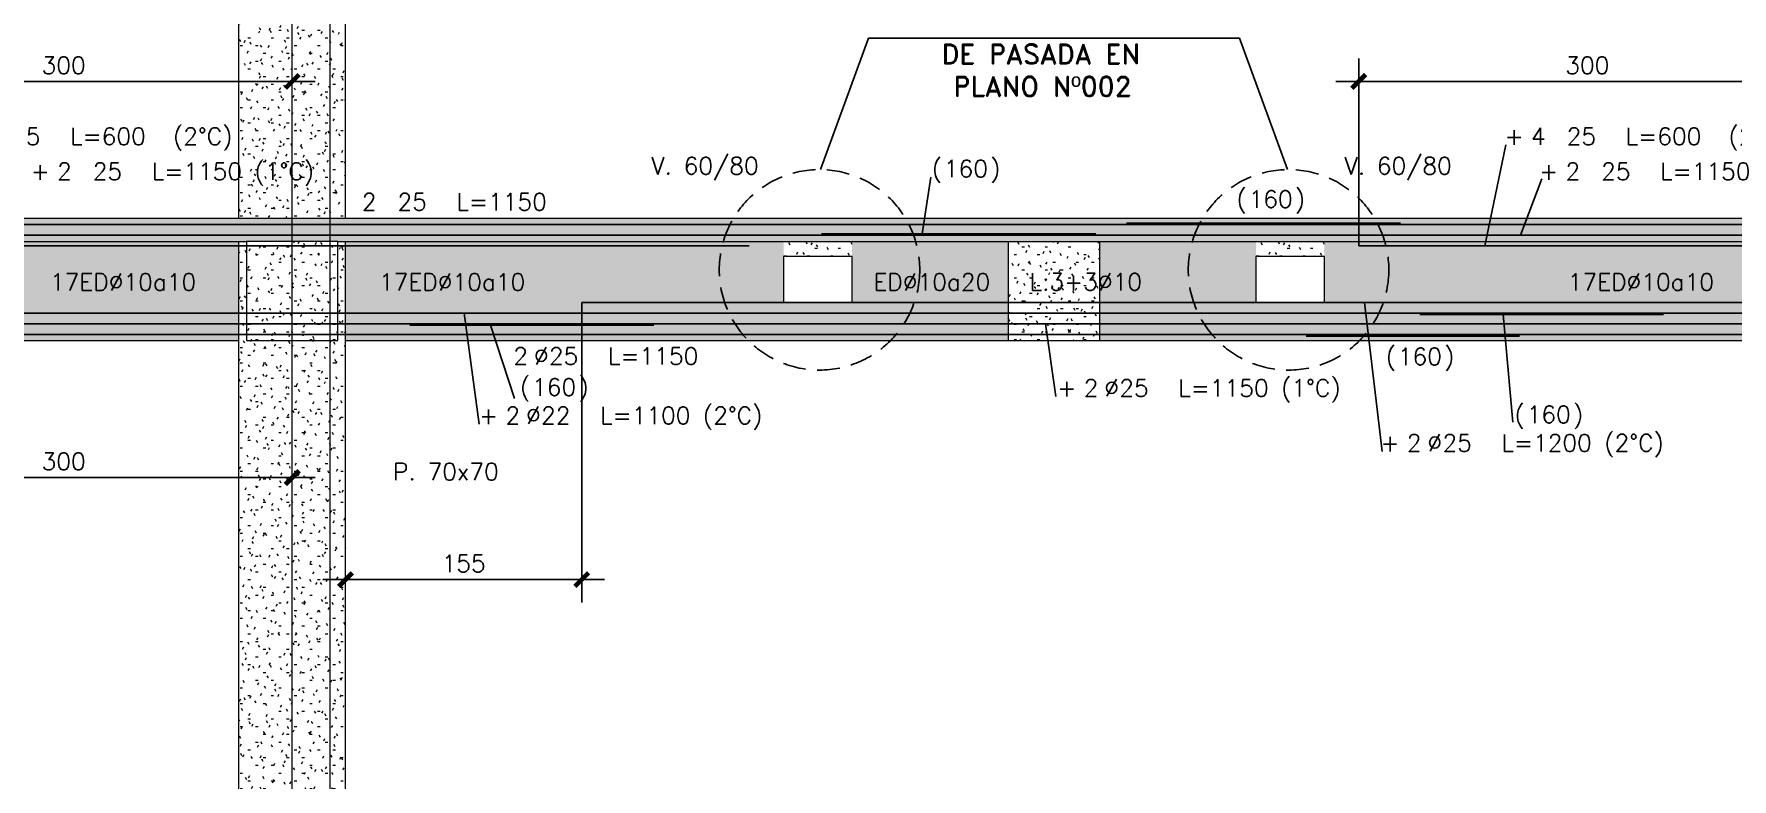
# Model space of a CAD drawing. Extents: x -10459 to 16942, y -13088 to 14608.
# Drawn here: x 1271 to 2386, y 1803 to 2292 of the extents above; entities that cross this region are included whole.
import ezdxf
from ezdxf.enums import TextEntityAlignment as Align

# ---------------------------------------------------------------- set-up
doc = ezdxf.new("R2010")
doc.units = 0
doc.header["$LTSCALE"] = 30
doc.header["$MEASUREMENT"] = 0
doc.linetypes.add("EJE1-1'$0$DASHED", pattern=[0.75, 0.5, -0.25])
doc.linetypes.add("EJE1-1'$0$RLE-PROYECCION", pattern=[0.71438, 0.47625, -0.23813])
doc.layers.get('0').update_dxf_attribs({"linetype": 'CONTINUOUS'})
for name, color, linetype in [("EJE1-1'$0$CORTES", 5, 'CONTINUOUS'), ("EJE1-1'$0$RLA-FE", 7, 'CONTINUOUS'), ("EJE1-1'$0$RLA-TEXTOS-FE", 9, 'CONTINUOUS')]:
    doc.layers.add(name, color=color, linetype=linetype)
doc.layers.add("EJE1-1'$0$RLA-ACHURADO", color=30, linetype="EJE1-1'$0$RLE-PROYECCION", lineweight=15, transparency=0.7)
for name, color, linetype, lineweight in [("EJE1-1'$0$RLA-CONTORNO", 30, 'CONTINUOUS', 15), ("EJE1-1'$0$RLA-EJES", 1, 'CONTINUOUS', 9), ("EJE1-1'$0$RLA-TEXTOS-1", 9, 'CONTINUOUS', 9)]:
    doc.layers.add(name, color=color, linetype=linetype, lineweight=lineweight)
doc.styles.add("EJE1-1'$0$RomanD", font='romand.shx', dxfattribs={"height": 31.5})
doc.styles.add("EJE1-1'$0$RomanS", font='romans.shx', dxfattribs={"height": 11.25})
doc.dimstyles.new("EJE1-1'$0$ING50", dxfattribs={"dimscale": 50, "dimtxt": 0.27, "dimasz": 0.3, "dimexe": 0, "dimexo": 0, "dimgap": 0.1, "dimtad": 1, "dimdec": 1, "dimzin": 12, "dimdsep": 46, "dimtxsty": "EJE1-1'$0$RomanS", "dimblk": "EJE1-1'$0$TICK1", "dimblk1": "EJE1-1'$0$TICK1", "dimblk2": "EJE1-1'$0$TICK1", "dimcen": 0.09, "dimclrd": 2, "dimclre": 1, "dimclrt": 3, "dimadec": 0, "dimazin": 0, "dimtfac": 1, "dimtdec": 0, "dimtix": 1, "dimtmove": 2, "dimatfit": 3, "dimldrblk": "EJE1-1'$0$TICK1", "dimfxl": 0, "dimfxlon": 1, "dimtolj": 1, "dimtzin": 0, "dimarcsym": 0})
pattern_1 = [(0, (-234.281, -2576.79), (20.32, 5.08), [1.676, -13.564, 1.676, -13.564, -81.28]), (0, (-234.281, -2576.79), (20.32, 5.08), [-30.48, 1.676, -28.804, 1.676, -13.564, -35.56]), (0, (-234.281, -2576.79), (20.32, 5.08), [-76.2, 1.676, -8.484, 1.676, -23.724]), (120, (-226.661, -2574.25), (-14.559409, 15.057636), [1.676, -13.564, 1.676, -13.564, -81.28]), (120, (-226.661, -2574.25), (-14.559409, 15.057636), [-30.48, 1.676, -28.804, 1.676, -13.564, -35.56]), (120, (-226.661, -2574.25), (-14.559409, 15.057636), [-76.2, 1.676, -8.484, 1.676, -23.724]), (240, (-224.121, -2564.09), (-5.760591, -20.137636), [1.676, -13.564, 1.676, -13.564, -81.28]), (240, (-224.121, -2564.09), (-5.760591, -20.137636), [-30.48, 1.676, -28.804, 1.676, -13.564, -35.56]), (240, (-224.121, -2564.09), (-5.760591, -20.137636), [-76.2, 1.676, -8.484, 1.676, -23.724])]

# ---------------------------------------------------------------- blocks, each defined once
blk = doc.blocks.new('*U92')
at = {"layer": "EJE1-1'$0$RLA-FE"}
for p, q in [((0, 0), (0, 0)), ((0, 0), (1068.2, 0)), ((1068.2, 0), (1118.2, 0)), ((1118.2, 0), (1150, 0)), ((1150, 0), (1150, 0))]:
    blk.add_line(p, q, dxfattribs=at)
at = {"layer": "EJE1-1'$0$RLA-FE", "color": 3, "style": "EJE1-1'$0$RomanS", "flags": 8}
for tag, p in [('F=', (483.4, 9.3)), ('NUM', (497.8, 9.3))]:
    blk.add_attdef(tag, text='', height=11.2, dxfattribs=at).set_placement(p, align=Align.RIGHT)
at = {"layer": "EJE1-1'$0$RLA-FE", "color": 3, "style": "EJE1-1'$0$RomanS"}
for tag, p, flags in [('PHI', (501.7, 9.5), 14), ('DIAM', (511.6, 9.3), 12), ('MINUS', (533.6, 9.3), 13), ('MARK', (547, 9.3), 13), ('TEXTO_FE1', (550.3, 9.3), 8), ('TEXTO_FE2', (617.8, 9.3), 8), ('TIPO', (573.8, -75.8), 13), ('NVECES', (559.9, -94.7), 13), ('NUMFE', (563.9, -114.5), 13), ('CAPA', (572.1, -133.6), 13), ('DESPLAZA', (278.3, -151.6), 13), ('ESPACIO', (284.4, -170), 13), ('CANT', (298.2, -188.8), 13)]:
    blk.add_attdef(tag, p, '', height=11.2, dxfattribs=dict(at, flags=flags))
blk = doc.blocks.new('*U105')
at = {"layer": "EJE1-1'$0$RLA-FE", "color": 6}
blk.add_line((0, 1), (180, 1), dxfattribs=at)
at = {"layer": "EJE1-1'$0$RLA-FE", "color": 3, "style": "EJE1-1'$0$RomanS", "flags": 8}
for tag, p in [('(', (75.7, 11.1)), ('EMP', (94.7, 11.1)), (')', (114, 11.1))]:
    blk.add_attdef(tag, text='', height=11.2, dxfattribs=at).set_placement(p, align=Align.CENTER)
blk = doc.blocks.new('*U94')
at = {"layer": "EJE1-1'$0$RLA-FE"}
for p, q in [((0, 0), (0, 0)), ((0, 0), (1068.2, 0)), ((1068.2, 0), (1118.2, 0)), ((1118.2, 0), (1150, 0)), ((1150, 0), (1150, 0))]:
    blk.add_line(p, q, dxfattribs=at)
at = {"layer": "EJE1-1'$0$RLA-FE", "color": 3, "style": "EJE1-1'$0$RomanS", "flags": 8}
for tag, p in [('F=', (483.4, 36.3)), ('NUM', (497.8, 36.3))]:
    blk.add_attdef(tag, text='', height=11.2, dxfattribs=at).set_placement(p, align=Align.RIGHT)
at = {"layer": "EJE1-1'$0$RLA-FE", "color": 3, "style": "EJE1-1'$0$RomanS"}
for tag, p, flags in [('PHI', (501.7, 36.5), 14), ('DIAM', (511.6, 36.3), 12), ('MINUS', (533.6, 36.3), 13), ('MARK', (547, 36.3), 13), ('TEXTO_FE1', (550.3, 36.3), 8), ('TEXTO_FE2', (617.8, 36.3), 8), ('TIPO', (573.8, -75.8), 13), ('NVECES', (559.9, -94.7), 13), ('NUMFE', (563.9, -114.5), 13), ('CAPA', (572.1, -133.6), 13), ('DESPLAZA', (278.3, -151.6), 13), ('ESPACIO', (284.4, -170), 13), ('CANT', (298.2, -188.8), 13)]:
    blk.add_attdef(tag, p, '', height=11.2, dxfattribs=dict(at, flags=flags))
blk = doc.blocks.new('*U95')
at = {"layer": "EJE1-1'$0$RLA-FE", "color": 6}
blk.add_line((0, 1), (180, 1), dxfattribs=at)
at = {"layer": "EJE1-1'$0$RLA-FE", "color": 3, "style": "EJE1-1'$0$RomanS", "flags": 8}
for tag, p in [('(', (75.7, 38.1)), ('EMP', (94.7, 38.1)), (')', (114, 38.1))]:
    blk.add_attdef(tag, text='', height=11.2, dxfattribs=at).set_placement(p, align=Align.CENTER)
blk = doc.blocks.new('*U206')
at = {"layer": "EJE1-1'$0$RLA-FE"}
for p, q in [((0, 0), (0, 0)), ((0, 0), (518.2, 0)), ((518.2, 0), (568.2, 0)), ((568.2, 0), (600, 0)), ((600, 0), (600, 0))]:
    blk.add_line(p, q, dxfattribs=at)
at = {"layer": "EJE1-1'$0$RLA-FE", "color": 3, "style": "EJE1-1'$0$RomanS", "flags": 8}
for tag, p in [('F=', (108.3, 66.3)), ('NUM', (122.7, 66.3))]:
    blk.add_attdef(tag, text='', height=11.2, dxfattribs=at).set_placement(p, align=Align.RIGHT)
at = {"layer": "EJE1-1'$0$RLA-FE", "color": 3, "style": "EJE1-1'$0$RomanS"}
for tag, p, flags in [('PHI', (126.6, 66.5), 14), ('DIAM', (136.5, 66.3), 12), ('MINUS', (158.5, 66.3), 13), ('MARK', (171.9, 66.3), 13), ('TEXTO_FE1', (175.2, 66.3), 8), ('TEXTO_FE2', (242.7, 66.3), 8), ('TIPO', (298.8, -75.8), 13), ('NVECES', (284.9, -94.7), 13), ('NUMFE', (288.9, -114.5), 13), ('CAPA', (297.1, -133.6), 13), ('DESPLAZA', (278.3, -151.6), 13), ('ESPACIO', (284.4, -170), 13), ('CANT', (298.2, -188.8), 13)]:
    blk.add_attdef(tag, p, '', height=11.2, dxfattribs=dict(at, flags=flags))
blk = doc.blocks.new("EJE1-1'$0$TICK1")
at = {"color": 2}
for points in [[(0, 0), (-1, 0)], [(0, 0), (1, 0)]]:
    blk.add_lwpolyline(points, dxfattribs=at)
at = {"color": 2, "const_width": 0.2}
blk.add_lwpolyline([(-0.3, -0.3), (0.3, 0.3)], dxfattribs=at)
blk = doc.blocks.new('*D113')
at = {"layer": "EJE1-1'$0$RLA-FE", "color": 2, "lineweight": -2, "transparency": 16777216}
blk.add_line((-679.5, 85), (-409.5, 85), dxfattribs=at)
at = {"layer": "EJE1-1'$0$RLA-FE", "color": 2, "lineweight": -2, "transparency": 16777216, "xscale": 15, "yscale": 15, "zscale": 15, "rotation": 180}
blk.add_blockref("EJE1-1'$0$TICK1", (-694.5, 85), dxfattribs=at)
at = {"layer": "EJE1-1'$0$RLA-FE", "color": 2, "lineweight": -2, "transparency": 16777216, "xscale": 15, "yscale": 15, "zscale": 15}
blk.add_blockref("EJE1-1'$0$TICK1", (-394.5, 85), dxfattribs=at)
at = {"layer": "EJE1-1'$0$RLA-FE", "color": 3, "transparency": 16777216, "insert": (-544.5, 95.6), "char_height": 11.25, "attachment_point": 5, "style": "EJE1-1'$0$RomanS"}
blk.add_mtext('\\A1;300', dxfattribs=at)
blk = doc.blocks.new('*U205')
at = {"layer": "EJE1-1'$0$RLA-FE"}
for p, q in [((0, 0), (0, 0)), ((0, 0), (518.2, 0)), ((518.2, 0), (568.2, 0)), ((568.2, 0), (600, 0)), ((600, 0), (600, 0))]:
    blk.add_line(p, q, dxfattribs=at)
at = {"layer": "EJE1-1'$0$RLA-FE", "color": 3, "style": "EJE1-1'$0$RomanS", "flags": 8}
for tag, p in [('F=', (87.4, 66.3)), ('NUM', (101.8, 66.3))]:
    blk.add_attdef(tag, text='', height=11.2, dxfattribs=at).set_placement(p, align=Align.RIGHT)
at = {"layer": "EJE1-1'$0$RLA-FE", "color": 3, "style": "EJE1-1'$0$RomanS"}
for tag, p, flags in [('PHI', (105.7, 66.5), 14), ('DIAM', (115.5, 66.3), 12), ('MINUS', (137.6, 66.3), 13), ('MARK', (150.9, 66.3), 13), ('TEXTO_FE1', (154.2, 66.3), 8), ('TEXTO_FE2', (221.8, 66.3), 8), ('TIPO', (298.8, -75.8), 13), ('NVECES', (284.9, -94.7), 13), ('NUMFE', (288.9, -114.5), 13), ('CAPA', (297.1, -133.6), 13), ('DESPLAZA', (278.3, -151.6), 13), ('ESPACIO', (284.4, -170), 13), ('CANT', (298.2, -188.8), 13)]:
    blk.add_attdef(tag, p, '', height=11.2, dxfattribs=dict(at, flags=flags))
blk = doc.blocks.new('*D115')
at = {"layer": "EJE1-1'$0$RLA-FE", "color": 2, "lineweight": -2, "transparency": 16777216}
blk.add_line((-1679.5, 85), (-1409.5, 85), dxfattribs=at)
at = {"layer": "EJE1-1'$0$RLA-FE", "color": 2, "lineweight": -2, "transparency": 16777216, "xscale": 15, "yscale": 15, "zscale": 15, "rotation": 180}
blk.add_blockref("EJE1-1'$0$TICK1", (-1694.5, 85), dxfattribs=at)
at = {"layer": "EJE1-1'$0$RLA-FE", "color": 2, "lineweight": -2, "transparency": 16777216, "xscale": 15, "yscale": 15, "zscale": 15}
blk.add_blockref("EJE1-1'$0$TICK1", (-1394.5, 85), dxfattribs=at)
at = {"layer": "EJE1-1'$0$RLA-FE", "color": 3, "transparency": 16777216, "insert": (-1544.5, 95.6), "char_height": 11.25, "attachment_point": 5, "style": "EJE1-1'$0$RomanS"}
blk.add_mtext('\\A1;300', dxfattribs=at)
blk = doc.blocks.new('*U198')
at = {"layer": "EJE1-1'$0$RLA-FE"}
for q in [(0, 0), (1068.2, 0)]:
    blk.add_line((0, 0), q, dxfattribs=at)
at = {"layer": "EJE1-1'$0$RLA-FE", "color": 3, "style": "EJE1-1'$0$RomanS", "flags": 8}
for tag, p in [('F=', (466.1, -19.9)), ('NUM', (480.5, -19.9))]:
    blk.add_attdef(tag, text='', height=11.2, dxfattribs=at).set_placement(p, align=Align.RIGHT)
at = {"layer": "EJE1-1'$0$RLA-FE", "color": 3, "style": "EJE1-1'$0$RomanS"}
for tag, p, flags in [('PHI', (484.4, -19.7), 12), ('DIAM', (494.3, -19.9), 12), ('MINUS', (516.3, -19.9), 13), ('MARK', (529.7, -19.9), 13), ('TEXTO_FE1', (533, -19.9), 8), ('TEXTO_FE2', (600.5, -19.9), 8), ('TIPO', (573.8, -57.9), 13), ('NVECES', (559.9, -76.9), 13), ('NUMFE', (563.9, -96.6), 13), ('CAPA', (572.1, -115.7), 13), ('DESPLAZA', (277.2, -134.2), 13), ('ESPACIO', (283.2, -152.5), 13), ('CANT', (297.1, -171.3), 13)]:
    blk.add_attdef(tag, p, '', height=11.2, dxfattribs=dict(at, flags=flags))
blk = doc.blocks.new('*U96')
at = {"layer": "EJE1-1'$0$RLA-FE"}
for p, q in [((0, 0), (0, 0)), ((0, 0), (918.2, 0)), ((918.2, 0), (968.2, 0)), ((968.2, 0), (1000, 0)), ((1000, 0), (1000, 0))]:
    blk.add_line(p, q, dxfattribs=at)
at = {"layer": "EJE1-1'$0$RLA-FE", "color": 3, "style": "EJE1-1'$0$RomanS", "flags": 8}
for tag, p in [('F=', (408.4, -47.9)), ('NUM', (422.8, -47.9))]:
    blk.add_attdef(tag, text='', height=11.2, dxfattribs=at).set_placement(p, align=Align.RIGHT)
at = {"layer": "EJE1-1'$0$RLA-FE", "color": 3, "style": "EJE1-1'$0$RomanS"}
for tag, p, flags in [('PHI', (426.7, -47.7), 12), ('DIAM', (436.6, -47.9), 12), ('MINUS', (458.6, -47.9), 13), ('MARK', (472, -47.9), 13), ('TEXTO_FE1', (475.3, -47.9), 8), ('TEXTO_FE2', (542.8, -47.9), 8), ('TIPO', (498.8, -57.9), 13), ('NVECES', (484.9, -76.9), 13), ('NUMFE', (488.9, -96.6), 13), ('CAPA', (497.1, -115.7), 13), ('DESPLAZA', (277.2, -134.2), 13), ('ESPACIO', (283.2, -152.5), 13), ('CANT', (297.1, -171.3), 13)]:
    blk.add_attdef(tag, p, '', height=11.2, dxfattribs=dict(at, flags=flags))
blk = doc.blocks.new('*U199')
at = {"layer": "EJE1-1'$0$RLA-FE"}
for q in [(0, 0), (1068.2, 0)]:
    blk.add_line((0, 0), q, dxfattribs=at)
at = {"layer": "EJE1-1'$0$RLA-FE", "color": 3, "style": "EJE1-1'$0$RomanS", "flags": 8}
for tag, p in [('F=', (417.2, -47.9)), ('NUM', (431.6, -47.9))]:
    blk.add_attdef(tag, text='', height=11.2, dxfattribs=at).set_placement(p, align=Align.RIGHT)
at = {"layer": "EJE1-1'$0$RLA-FE", "color": 3, "style": "EJE1-1'$0$RomanS"}
for tag, p, flags in [('PHI', (435.5, -47.7), 12), ('DIAM', (445.4, -47.9), 12), ('MINUS', (467.4, -47.9), 13), ('MARK', (480.8, -47.9), 13), ('TEXTO_FE1', (484.1, -47.9), 8), ('TEXTO_FE2', (551.6, -47.9), 8), ('TIPO', (573.8, -57.9), 13), ('NVECES', (559.9, -76.9), 13), ('NUMFE', (563.9, -96.6), 13), ('CAPA', (572.1, -115.7), 13), ('DESPLAZA', (277.2, -134.2), 13), ('ESPACIO', (283.2, -152.5), 13), ('CANT', (297.1, -171.3), 13)]:
    blk.add_attdef(tag, p, '', height=11.2, dxfattribs=dict(at, flags=flags))
blk = doc.blocks.new('*U201')
at = {"layer": "EJE1-1'$0$RLA-FE"}
for p, q in [((0, 0), (1068.2, 0)), ((1068.2, 0), (1118.2, 0)), ((1118.2, 0), (1150, 0)), ((1150, 0), (1150, 0))]:
    blk.add_line(p, q, dxfattribs=at)
at = {"layer": "EJE1-1'$0$RLA-FE", "color": 3, "style": "EJE1-1'$0$RomanS", "flags": 8}
for tag, p in [('F=', (452.9, -19.9)), ('NUM', (467.3, -19.9))]:
    blk.add_attdef(tag, text='', height=11.2, dxfattribs=at).set_placement(p, align=Align.RIGHT)
at = {"layer": "EJE1-1'$0$RLA-FE", "color": 3, "style": "EJE1-1'$0$RomanS"}
for tag, p, flags in [('PHI', (471.2, -19.7), 12), ('DIAM', (481, -19.9), 12), ('MINUS', (503, -19.9), 13), ('MARK', (516.4, -19.9), 13), ('TEXTO_FE1', (519.7, -19.9), 8), ('TEXTO_FE2', (587.3, -19.9), 8), ('TIPO', (573.8, -57.9), 13), ('NVECES', (559.9, -76.9), 13), ('NUMFE', (563.9, -96.6), 13), ('CAPA', (572.1, -115.7), 13), ('DESPLAZA', (277.2, -134.2), 13), ('ESPACIO', (283.2, -152.5), 13), ('CANT', (297.1, -171.3), 13)]:
    blk.add_attdef(tag, p, '', height=11.2, dxfattribs=dict(at, flags=flags))
blk = doc.blocks.new('*U86')
at = {"layer": "EJE1-1'$0$RLA-FE", "color": 6}
blk.add_line((0, -1), (140, -1), dxfattribs=at)
at = {"layer": "EJE1-1'$0$RLA-FE", "color": 3, "style": "EJE1-1'$0$RomanS", "flags": 8}
for tag, p in [('(', (55.7, -19.9)), ('EMP', (74.7, -19.9)), (')', (94, -19.9))]:
    blk.add_attdef(tag, text='', height=11.2, dxfattribs=at).set_placement(p, align=Align.CENTER)
blk = doc.blocks.new('*U202')
at = {"layer": "EJE1-1'$0$RLA-FE"}
for p, q in [((0, 0), (1118.2, 0)), ((1118.2, 0), (1168.2, 0)), ((1168.2, 0), (1200, 0)), ((1200, 0), (1200, 0))]:
    blk.add_line(p, q, dxfattribs=at)
at = {"layer": "EJE1-1'$0$RLA-FE", "color": 3, "style": "EJE1-1'$0$RomanS"}
for tag, p, flags in [('TIPO', (598.8, -57.9), 13), ('PHI', (453.5, -72.7), 12), ('DIAM', (463.4, -72.9), 12), ('MINUS', (485.4, -72.9), 13), ('MARK', (498.8, -72.9), 13), ('TEXTO_FE1', (502.1, -72.9), 8), ('TEXTO_FE2', (569.6, -72.9), 8), ('NVECES', (584.9, -76.9), 13), ('NUMFE', (588.9, -96.6), 13), ('CAPA', (597.1, -115.7), 13), ('DESPLAZA', (277.2, -134.2), 13), ('ESPACIO', (283.2, -152.5), 13), ('CANT', (297.1, -171.3), 13)]:
    blk.add_attdef(tag, p, '', height=11.2, dxfattribs=dict(at, flags=flags))
at = {"layer": "EJE1-1'$0$RLA-FE", "color": 3, "style": "EJE1-1'$0$RomanS", "flags": 8}
for tag, p in [('F=', (435.2, -72.9)), ('NUM', (449.6, -72.9))]:
    blk.add_attdef(tag, text='', height=11.2, dxfattribs=at).set_placement(p, align=Align.RIGHT)
blk = doc.blocks.new('*D116')
at = {"layer": "EJE1-1'$0$RLA-FE", "color": 2, "lineweight": -2, "transparency": 16777216}
blk.add_line((-1679.5, -175), (-1409.5, -175), dxfattribs=at)
at = {"layer": "EJE1-1'$0$RLA-FE", "color": 2, "lineweight": -2, "transparency": 16777216, "xscale": 15, "yscale": 15, "zscale": 15, "rotation": 180}
blk.add_blockref("EJE1-1'$0$TICK1", (-1694.5, -175), dxfattribs=at)
at = {"layer": "EJE1-1'$0$RLA-FE", "color": 2, "lineweight": -2, "transparency": 16777216, "xscale": 15, "yscale": 15, "zscale": 15}
blk.add_blockref("EJE1-1'$0$TICK1", (-1394.5, -175), dxfattribs=at)
at = {"layer": "EJE1-1'$0$RLA-FE", "color": 3, "transparency": 16777216, "insert": (-1544.5, -164.4), "char_height": 11.25, "attachment_point": 5, "style": "EJE1-1'$0$RomanS"}
blk.add_mtext('\\A1;300', dxfattribs=at)
blk = doc.blocks.new('*U197')
at = {"layer": "EJE1-1'$0$RLA-FE"}
for p, q in [((0, 0), (0, 0)), ((0, 0), (1018.2, 0)), ((1018.2, 0), (1068.2, 0)), ((1068.2, 0), (1100, 0)), ((1100, 0), (1100, 0))]:
    blk.add_line(p, q, dxfattribs=at)
at = {"layer": "EJE1-1'$0$RLA-FE", "color": 3, "style": "EJE1-1'$0$RomanS"}
for tag, p, flags in [('TIPO', (548.8, -57.9), 13), ('PHI', (383.4, -72.7), 12), ('DIAM', (393.3, -72.9), 12), ('MINUS', (415.3, -72.9), 13), ('MARK', (428.7, -72.9), 13), ('TEXTO_FE1', (432, -72.9), 8), ('TEXTO_FE2', (499.5, -72.9), 8), ('NVECES', (534.9, -76.9), 13), ('NUMFE', (538.9, -96.6), 13), ('CAPA', (547.1, -115.7), 13), ('DESPLAZA', (277.2, -134.2), 13), ('ESPACIO', (283.2, -152.5), 13), ('CANT', (297.1, -171.3), 13)]:
    blk.add_attdef(tag, p, '', height=11.2, dxfattribs=dict(at, flags=flags))
at = {"layer": "EJE1-1'$0$RLA-FE", "color": 3, "style": "EJE1-1'$0$RomanS", "flags": 8}
for tag, p in [('F=', (365.1, -72.9)), ('NUM', (379.5, -72.9))]:
    blk.add_attdef(tag, text='', height=11.2, dxfattribs=at).set_placement(p, align=Align.RIGHT)
blk = doc.blocks.new('*U87')
at = {"layer": "EJE1-1'$0$RLA-FE", "color": 6}
blk.add_line((0, -1), (160, -1), dxfattribs=at)
at = {"layer": "EJE1-1'$0$RLA-FE", "color": 3, "style": "EJE1-1'$0$RomanS", "flags": 8}
for tag, p in [('(', (65.7, -72.3)), ('EMP', (84.7, -72.3)), (')', (104, -72.3))]:
    blk.add_attdef(tag, text='', height=11.2, dxfattribs=at).set_placement(p, align=Align.CENTER)
blk = doc.blocks.new('*U200')
at = {"layer": "EJE1-1'$0$RLA-FE"}
for q in [(0, 0), (1118.2, 0)]:
    blk.add_line((0, 0), q, dxfattribs=at)
at = {"layer": "EJE1-1'$0$RLA-FE", "color": 3, "style": "EJE1-1'$0$RomanS"}
for tag, p, flags in [('TIPO', (598.8, -57.9), 13), ('NVECES', (584.9, -76.9), 13), ('PHI', (555.1, -97.7), 12), ('DIAM', (565, -97.9), 12), ('MINUS', (587, -97.9), 13), ('NUMFE', (588.9, -96.6), 13), ('MARK', (600.4, -97.9), 13), ('TEXTO_FE1', (603.7, -97.9), 8), ('TEXTO_FE2', (671.2, -97.9), 8), ('CAPA', (597.1, -115.7), 13), ('DESPLAZA', (277.2, -134.2), 13), ('ESPACIO', (283.2, -152.5), 13), ('CANT', (297.1, -171.3), 13)]:
    blk.add_attdef(tag, p, '', height=11.2, dxfattribs=dict(at, flags=flags))
at = {"layer": "EJE1-1'$0$RLA-FE", "color": 3, "style": "EJE1-1'$0$RomanS", "flags": 8}
for tag, p in [('F=', (536.8, -97.9)), ('NUM', (551.2, -97.9))]:
    blk.add_attdef(tag, text='', height=11.2, dxfattribs=at).set_placement(p, align=Align.RIGHT)
blk = doc.blocks.new('*D117')
at = {"layer": "EJE1-1'$0$RLA-FE", "color": 2, "lineweight": -2, "transparency": 16777216}
blk.add_line((-1219.5, -242), (-1344.5, -242), dxfattribs=at)
at = {"layer": "EJE1-1'$0$RLA-FE", "color": 2, "lineweight": -2, "transparency": 16777216, "xscale": 15, "yscale": 15, "zscale": 15, "rotation": 180}
blk.add_blockref("EJE1-1'$0$TICK1", (-1359.5, -242), dxfattribs=at)
at = {"layer": "EJE1-1'$0$RLA-FE", "color": 2, "lineweight": -2, "transparency": 16777216, "xscale": 15, "yscale": 15, "zscale": 15}
blk.add_blockref("EJE1-1'$0$TICK1", (-1204.5, -242), dxfattribs=at)
at = {"layer": "EJE1-1'$0$RLA-FE", "color": 3, "transparency": 16777216, "insert": (-1282, -231.4), "char_height": 11.25, "attachment_point": 5, "style": "EJE1-1'$0$RomanS"}
blk.add_mtext('\\A1;155', dxfattribs=at)
blk = doc.blocks.new('*U89')
at = {"layer": "EJE1-1'$0$RLA-FE", "color": 6}
blk.add_line((0, -1), (160, -1), dxfattribs=at)
at = {"layer": "EJE1-1'$0$RLA-FE", "color": 3, "style": "EJE1-1'$0$RomanS", "flags": 8}
for tag, p in [('(', (75.7, -47.3)), ('EMP', (94.7, -47.3)), (')', (114, -47.3))]:
    blk.add_attdef(tag, text='', height=11.2, dxfattribs=at).set_placement(p, align=Align.CENTER)
blk = doc.blocks.new("EJE1-1'")
at = {"layer": "EJE1-1'$0$RLA-ACHURADO"}
h = blk.add_hatch(dxfattribs=at)
h.set_pattern_fill('SAND - DENSE', color=256, style=0, pattern_type=2)
h.set_pattern_definition(pattern_1)
h.paths.add_polyline_path([(-1429.519, -5), (-1359.519, -5), (-1359.519, 376), (-1364.519, 376), (-1364.519, 311), (-1424.519, 311), (-1424.519, 376), (-1429.519, 376), (-1429.519, 311)], flags=0)
h = blk.add_hatch(dxfattribs=at)
h.set_pattern_fill('SAND - DENSE', color=256, style=0, pattern_type=2)
h.set_pattern_definition(pattern_1)
h.paths.add_polyline_path([(-2429.52, -20), (1625.481, -20), (1625.481, -5), (-2429.52, -5)], flags=0)
h = blk.add_hatch(dxfattribs=at)
h.set_pattern_fill('SAND - DENSE', color=256, style=0, pattern_type=2)
h.set_pattern_definition(pattern_1)
h.paths.add_polyline_path([(-1762.019, -60), (-1762.019, -20), (-2027.019, -20), (-2027.019, -60), (-2072.019, -60), (-2072.019, -20), (-2359.519, -20), (-2359.519, -85), (-1429.519, -85), (-1429.519, -20), (-1717.019, -20), (-1717.019, -60)])
h = blk.add_hatch(dxfattribs=at)
h.set_pattern_fill('SAND - DENSE', color=256, style=0, pattern_type=2)
h.set_pattern_definition(pattern_1)
h.paths.add_polyline_path([(-1379.519, -401), (-1359.519, -401), (-1359.519, -20), (-1364.519, -20), (-1364.519, -85), (-1424.519, -85), (-1424.519, -20), (-1429.519, -20), (-1429.519, -401), (-1424.519, -401)], flags=0)
h = blk.add_hatch(dxfattribs=at)
h.set_pattern_fill('SAND - DENSE', color=256, style=0, pattern_type=2)
h.set_pattern_definition(pattern_1)
h.paths.add_polyline_path([(-1364.519, -85), (-1364.519, -20), (-1424.519, -20), (-1424.519, -85)], flags=0)
h = blk.add_hatch(dxfattribs=at)
h.set_pattern_fill('SAND - DENSE', color=256, style=0, pattern_type=2)
h.set_pattern_definition([(0, (-234.281, -2576.79), (20.32, 5.08), [1.676, -13.564, 1.676, -13.564, -81.28]), (0, (-234.281, -2576.79), (20.32, 5.08), [-30.48, 1.676, -28.804, 1.676, -13.564, -35.56]), (0, (-234.281, -2576.79), (20.32, 5.08), [-76.2, 1.676, -8.484, 1.676, -23.724]), (120, (-226.661, -2574.25), (-14.559409, 15.057636), [1.676, -13.564, 1.676, -13.564, -81.28]), (120, (-226.661, -2574.25), (-14.559409, 15.057636), [-30.48, 1.676, -28.804, 1.676, -13.564, -35.56]), (120, (-226.661, -2574.25), (-14.559409, 15.057636), [-76.2, 1.676, -8.484, 1.676, -23.724]), (240, (-224.121, -2564.09), (-5.760591, -20.137636), [1.676, -13.564, 1.676, -13.564, -81.28]), (240, (-224.121, -2564.09), (-5.760591, -20.137636), [-30.48, 1.676, -28.804, 1.676, -13.564, -35.56]), (240, (-224.121, -2564.09), (-5.760591, -20.137636), [-76.2, 1.676, -8.484, 1.676, -23.724])])
h.paths.add_polyline_path([(-762.019, -60), (-762.019, -20), (-864.519, -20), (-864.519, -85), (-429.519, -85), (-429.519, -20), (-717.019, -20), (-717.019, -60)])
h.paths.add_polyline_path([(-1072.019, -60), (-1072.019, -20), (-1359.519, -20), (-1359.519, -85), (-924.519, -85), (-924.519, -20), (-1027.019, -20), (-1027.019, -60)])
h = blk.add_hatch(dxfattribs=at)
h.set_pattern_fill('SAND - DENSE', color=256, style=0, pattern_type=2)
h.set_pattern_definition([(0, (-2381.781, -2521.79), (20.32, 5.08), [1.676, -13.564, 1.676, -13.564, -81.28]), (0, (-2381.781, -2521.79), (20.32, 5.08), [-30.48, 1.676, -28.804, 1.676, -13.564, -35.56]), (0, (-2381.781, -2521.79), (20.32, 5.08), [-76.2, 1.676, -8.484, 1.676, -23.724]), (120, (-2374.161, -2519.25), (-14.559409, 15.057636), [1.676, -13.564, 1.676, -13.564, -81.28]), (120, (-2374.161, -2519.25), (-14.559409, 15.057636), [-30.48, 1.676, -28.804, 1.676, -13.564, -35.56]), (120, (-2374.161, -2519.25), (-14.559409, 15.057636), [-76.2, 1.676, -8.484, 1.676, -23.724]), (240, (-2371.621, -2509.09), (-5.760591, -20.137636), [1.676, -13.564, 1.676, -13.564, -81.28]), (240, (-2371.621, -2509.09), (-5.760591, -20.137636), [-30.48, 1.676, -28.804, 1.676, -13.564, -35.56]), (240, (-2371.621, -2509.09), (-5.760591, -20.137636), [-76.2, 1.676, -8.484, 1.676, -23.724])])
h.paths.add_polyline_path([(-1027.019, -30), (-1027.019, -20), (-1072.019, -20), (-1072.019, -30)])
h = blk.add_hatch(dxfattribs=at)
h.set_pattern_fill('SAND - DENSE', color=256, style=0, pattern_type=2)
h.set_pattern_definition(pattern_1)
h.paths.add_polyline_path([(-864.519, -85), (-864.519, -20), (-924.519, -20), (-924.519, -85)], flags=0)
h = blk.add_hatch(dxfattribs=at)
h.set_pattern_fill('SAND - DENSE', color=256, style=0, pattern_type=2)
h.set_pattern_definition([(0, (-2071.781, -2521.79), (20.32, 5.08), [1.676, -13.564, 1.676, -13.564, -81.28]), (0, (-2071.781, -2521.79), (20.32, 5.08), [-30.48, 1.676, -28.804, 1.676, -13.564, -35.56]), (0, (-2071.781, -2521.79), (20.32, 5.08), [-76.2, 1.676, -8.484, 1.676, -23.724]), (120, (-2064.161, -2519.25), (-14.559409, 15.057636), [1.676, -13.564, 1.676, -13.564, -81.28]), (120, (-2064.161, -2519.25), (-14.559409, 15.057636), [-30.48, 1.676, -28.804, 1.676, -13.564, -35.56]), (120, (-2064.161, -2519.25), (-14.559409, 15.057636), [-76.2, 1.676, -8.484, 1.676, -23.724]), (240, (-2061.621, -2509.09), (-5.760591, -20.137636), [1.676, -13.564, 1.676, -13.564, -81.28]), (240, (-2061.621, -2509.09), (-5.760591, -20.137636), [-30.48, 1.676, -28.804, 1.676, -13.564, -35.56]), (240, (-2061.621, -2509.09), (-5.760591, -20.137636), [-76.2, 1.676, -8.484, 1.676, -23.724])])
h.paths.add_polyline_path([(-717.019, -30), (-717.019, -20), (-762.019, -20), (-762.019, -30)])
at = {"layer": "EJE1-1'$0$CORTES", "color": 1, "linetype": 'Continuous'}
for points in [[(-871.008, 113.351), (-1016.364, 113.351), (-1047.761, 27.173)], [(-918.031, 113.351), (-772.675, 113.351), (-741.278, 27.173)]]:
    blk.add_lwpolyline(points, dxfattribs=at)
at = {"layer": "EJE1-1'$0$CORTES", "color": 1, "linetype": "EJE1-1'$0$DASHED"}
for centre in [(-1048.453, -38.628), (-740.585, -38.628)]:
    blk.add_circle(centre, 65.805, dxfattribs=at)
at = {"layer": "EJE1-1'$0$RLA-CONTORNO"}
for p, q in [((-1429.519, -5), (-1429.519, 376)), ((-1359.519, -5), (-1359.519, 376)), ((2140.481, -5), (-2429.52, -5)), ((-2364.519, -20), (-1424.519, -20)), ((-1429.519, -401), (-1429.519, -20)), ((-1424.519, -20), (-1424.519, -85)), ((-1364.524, -20), (-1424.514, -20)), ((-1364.519, -20), (-924.519, -20)), ((-1364.519, -85), (-1364.519, -20)), ((-1359.519, -401), (-1359.519, -20)), ((-924.519, -20), (-924.519, -85)), ((-924.514, -20), (-864.524, -20)), ((-864.519, -20), (-424.519, -20)), ((-864.519, -85), (-864.519, -20)), ((-2359.519, -85), (-1429.519, -85)), ((-1424.519, -85), (-1364.519, -85)), ((-1359.519, -85), (-924.519, -85)), ((-924.519, -85), (-864.519, -85)), ((-864.519, -85), (-429.519, -85))]:
    blk.add_line(p, q, dxfattribs=at)
for points in [[(-1072.019, -60), (-1027.019, -60), (-1027.019, -30), (-1072.019, -30)], [(-762.019, -60), (-717.019, -60), (-717.019, -30), (-762.019, -30)]]:
    blk.add_lwpolyline(points, close=True, dxfattribs=at)
at = {"layer": "EJE1-1'$0$RLA-EJES"}
for p, q in [((-1369.519, -973.112), (-1369.519, 1463)), ((-1394.519, -973.112), (-1394.519, 1439.335))]:
    blk.add_line(p, q, dxfattribs=at)
at = {"layer": "EJE1-1'$0$RLA-FE", "color": 1}
for p, q in [((-694.519, -23), (-694.519, 100)), ((-1204.519, -60), (-1204.519, -257))]:
    blk.add_line(p, q, dxfattribs=at)
at = {"layer": "EJE1-1'$0$RLA-FE", "color": 2}
for p, q in [((-597.98, 43.324), (-611.832, -23)), ((-975.381, 22.143), (-980.985, -15)), ((-574.325, 21.163), (-588.39, -16)), ((-679.253, -157.947), (-690.694, -60)), ((-1271.863, -139.847), (-1281.563, -67)), ((-1248.541, -123.009), (-1264.469, -75)), ((-893.411, -121.769), (-900.158, -74)), ((-593.332, -138.73), (-599.679, -68))]:
    blk.add_line(p, q, dxfattribs=at)
at = {"layer": "EJE1-1'$0$RLA-FE"}
ref = blk.add_blockref('*U205', (-1694.519, -23), dxfattribs=at)
ref.add_attrib('DIAM', '25', (-1578.985, 43.324), dxfattribs={"color": 3, "height": 11.25, "style": "EJE1-1'$0$RomanS"})
ref.add_attrib('NUM', '4', dxfattribs={"color": 3, "height": 11.25, "style": "EJE1-1'$0$RomanS"}).set_placement((-1592.736, 43.324), align=Align.RIGHT)
ref.add_attrib('TEXTO_FE1', 'L=600', (-1540.273, 43.324), dxfattribs={"color": 3, "height": 11.25, "style": "EJE1-1'$0$RomanS"})
ref.add_attrib('TEXTO_FE2', '(2°C)', (-1472.751, 43.342), dxfattribs={"color": 3, "height": 11.25, "style": "EJE1-1'$0$RomanS"})
ref.add_attrib('F=', '+', dxfattribs={"color": 3, "height": 11.25, "style": "EJE1-1'$0$RomanS"}).set_placement((-1607.145, 43.324), align=Align.RIGHT)
ref = blk.add_blockref('*U206', (-694.519, -23), dxfattribs=at)
ref.add_attrib('DIAM', '25', (-558.034, 43.324), dxfattribs={"color": 3, "height": 11.25, "style": "EJE1-1'$0$RomanS"})
ref.add_attrib('NUM', '4', dxfattribs={"color": 3, "height": 11.25, "style": "EJE1-1'$0$RomanS"}).set_placement((-571.786, 43.324), align=Align.RIGHT)
ref.add_attrib('TEXTO_FE1', 'L=600', (-519.323, 43.324), dxfattribs={"color": 3, "height": 11.25, "style": "EJE1-1'$0$RomanS"})
ref.add_attrib('TEXTO_FE2', '(2°C)', (-451.801, 43.342), dxfattribs={"color": 3, "height": 11.25, "style": "EJE1-1'$0$RomanS"})
ref.add_attrib('F=', '+', dxfattribs={"color": 3, "height": 11.25, "style": "EJE1-1'$0$RomanS"}).set_placement((-586.194, 43.324), align=Align.RIGHT)
ref = blk.add_blockref('*U94', (-2037.019, -16), dxfattribs=at)
ref.add_attrib('DIAM', '25', (-1525.419, 20.324), dxfattribs={"color": 3, "height": 11.25, "style": "EJE1-1'$0$RomanS"})
ref.add_attrib('NUM', '2', dxfattribs={"color": 3, "height": 11.25, "style": "EJE1-1'$0$RomanS"}).set_placement((-1539.17, 20.324), align=Align.RIGHT)
ref.add_attrib('TEXTO_FE1', 'L=1150', (-1486.708, 20.324), dxfattribs={"color": 3, "height": 11.25, "style": "EJE1-1'$0$RomanS"})
ref.add_attrib('TEXTO_FE2', '(1°C)', (-1419.186, 20.342), dxfattribs={"color": 3, "height": 11.25, "style": "EJE1-1'$0$RomanS"})
ref.add_attrib('F=', '+', dxfattribs={"color": 3, "height": 11.25, "style": "EJE1-1'$0$RomanS"}).set_placement((-1553.579, 20.324), align=Align.RIGHT)
ref = blk.add_blockref('*U95', (-1047.019, -16), dxfattribs=at)
ref.add_attrib('EMP', '160', dxfattribs={"color": 3, "height": 11.25, "style": "EJE1-1'$0$RomanS"}).set_placement((-952.337, 22.143), align=Align.CENTER)
ref.add_attrib('(', '(', dxfattribs={"color": 3, "height": 11.25, "style": "EJE1-1'$0$RomanS"}).set_placement((-971.363, 22.143), align=Align.CENTER)
ref.add_attrib(')', ')', dxfattribs={"color": 3, "height": 11.25, "style": "EJE1-1'$0$RomanS"}).set_placement((-933.024, 22.143), align=Align.CENTER)
ref = blk.add_blockref('*U94', (-1047.019, -16), dxfattribs=at)
ref.add_attrib('DIAM', '25', (-535.419, 20.324), dxfattribs={"color": 3, "height": 11.25, "style": "EJE1-1'$0$RomanS"})
ref.add_attrib('NUM', '2', dxfattribs={"color": 3, "height": 11.25, "style": "EJE1-1'$0$RomanS"}).set_placement((-549.17, 20.324), align=Align.RIGHT)
ref.add_attrib('TEXTO_FE1', 'L=1150', (-496.708, 20.324), dxfattribs={"color": 3, "height": 11.25, "style": "EJE1-1'$0$RomanS"})
ref.add_attrib('F=', '+', dxfattribs={"color": 3, "height": 11.25, "style": "EJE1-1'$0$RomanS"}).set_placement((-563.579, 20.324), align=Align.RIGHT)
ref = blk.add_blockref('*U92', (-1837.019, -9), dxfattribs=at)
ref.add_attrib('DIAM', '25', (-1325.419, 0.324), dxfattribs={"color": 3, "height": 11.25, "style": "EJE1-1'$0$RomanS"})
ref.add_attrib('NUM', '2', dxfattribs={"color": 3, "height": 11.25, "style": "EJE1-1'$0$RomanS"}).set_placement((-1339.17, 0.324), align=Align.RIGHT)
ref.add_attrib('TEXTO_FE1', 'L=1150', (-1286.708, 0.324), dxfattribs={"color": 3, "height": 11.25, "style": "EJE1-1'$0$RomanS"})
ref = blk.add_blockref('*U105', (-847.019, -9), dxfattribs=at)
ref.add_attrib('EMP', '160', dxfattribs={"color": 3, "height": 11.25, "style": "EJE1-1'$0$RomanS"}).set_placement((-752.337, 2.143), align=Align.CENTER)
ref.add_attrib('(', '(', dxfattribs={"color": 3, "height": 11.25, "style": "EJE1-1'$0$RomanS"}).set_placement((-771.363, 2.143), align=Align.CENTER)
ref.add_attrib(')', ')', dxfattribs={"color": 3, "height": 11.25, "style": "EJE1-1'$0$RomanS"}).set_placement((-733.024, 2.143), align=Align.CENTER)
for name, p in [('*U92', (-847.019, -9)), ('*U198', (-717.02, -81))]:
    blk.add_blockref(name, p, dxfattribs=at)
ref = blk.add_blockref('*U200', (-1204.519, -60), dxfattribs=at)
ref.add_attrib('DIAM', '25', (-639.564, -157.895), dxfattribs={"color": 3, "height": 11.25, "style": "EJE1-1'$0$RomanS"})
ref.add_attrib('NUM', '2', dxfattribs={"color": 3, "height": 11.25, "style": "EJE1-1'$0$RomanS"}).set_placement((-653.315, -157.895), align=Align.RIGHT)
ref.add_attrib('TEXTO_FE1', 'L=1200', (-600.853, -157.895), dxfattribs={"color": 3, "height": 11.25, "style": "EJE1-1'$0$RomanS"})
ref.add_attrib('TEXTO_FE2', '(2°C)', (-533.331, -157.877), dxfattribs={"color": 3, "height": 11.25, "style": "EJE1-1'$0$RomanS"})
ref.add_attrib('PHI', '%%C', (-649.419, -157.681), dxfattribs={"color": 3, "height": 11.25, "style": "EJE1-1'$0$RomanS"})
ref.add_attrib('F=', '+', dxfattribs={"color": 3, "height": 11.25, "style": "EJE1-1'$0$RomanS"}).set_placement((-667.724, -157.895), align=Align.RIGHT)
ref = blk.add_blockref('*U96', (-2157.019, -74), dxfattribs=at)
ref.add_attrib('DIAM', '22', (-1720.419, -121.895), dxfattribs={"color": 3, "height": 11.25, "style": "EJE1-1'$0$RomanS"})
ref.add_attrib('NUM', '2', dxfattribs={"color": 3, "height": 11.25, "style": "EJE1-1'$0$RomanS"}).set_placement((-1734.17, -121.895), align=Align.RIGHT)
ref.add_attrib('TEXTO_FE1', 'L=1150', (-1681.708, -121.895), dxfattribs={"color": 3, "height": 11.25, "style": "EJE1-1'$0$RomanS"})
ref.add_attrib('TEXTO_FE2', '(1°C)', (-1614.186, -121.877), dxfattribs={"color": 3, "height": 11.25, "style": "EJE1-1'$0$RomanS"})
ref.add_attrib('PHI', '%%C', (-1730.275, -121.681), dxfattribs={"color": 3, "height": 11.25, "style": "EJE1-1'$0$RomanS"})
ref.add_attrib('F=', '+', dxfattribs={"color": 3, "height": 11.25, "style": "EJE1-1'$0$RomanS"}).set_placement((-1748.579, -121.895), align=Align.RIGHT)
ref = blk.add_blockref('*U202', (-1694.519, -67), dxfattribs=at)
ref.add_attrib('DIAM', '22', (-1231.155, -139.895), dxfattribs={"color": 3, "height": 11.25, "style": "EJE1-1'$0$RomanS"})
ref.add_attrib('NUM', '2', dxfattribs={"color": 3, "height": 11.25, "style": "EJE1-1'$0$RomanS"}).set_placement((-1244.906, -139.895), align=Align.RIGHT)
ref.add_attrib('TEXTO_FE1', 'L=1100', (-1192.444, -139.895), dxfattribs={"color": 3, "height": 11.25, "style": "EJE1-1'$0$RomanS"})
ref.add_attrib('TEXTO_FE2', '(2°C)', (-1124.922, -139.877), dxfattribs={"color": 3, "height": 11.25, "style": "EJE1-1'$0$RomanS"})
ref.add_attrib('PHI', '%%C', (-1241.011, -139.681), dxfattribs={"color": 3, "height": 11.25, "style": "EJE1-1'$0$RomanS"})
ref.add_attrib('F=', '+', dxfattribs={"color": 3, "height": 11.25, "style": "EJE1-1'$0$RomanS"}).set_placement((-1259.315, -139.895), align=Align.RIGHT)
ref = blk.add_blockref('*U89', (-1317.272, -74), dxfattribs=at)
ref.add_attrib('EMP', '160', dxfattribs={"color": 3, "height": 11.25, "style": "EJE1-1'$0$RomanS"}).set_placement((-1222.589, -121.26), align=Align.CENTER)
ref.add_attrib('(', '(', dxfattribs={"color": 3, "height": 11.25, "style": "EJE1-1'$0$RomanS"}).set_placement((-1241.615, -121.26), align=Align.CENTER)
ref.add_attrib(')', ')', dxfattribs={"color": 3, "height": 11.25, "style": "EJE1-1'$0$RomanS"}).set_placement((-1203.277, -121.26), align=Align.CENTER)
ref = blk.add_blockref('*U199', (-1297.019, -74), dxfattribs=at)
ref.add_attrib('DIAM', '25', (-851.666, -121.895), dxfattribs={"color": 3, "height": 11.25, "style": "EJE1-1'$0$RomanS"})
ref.add_attrib('NUM', '2', dxfattribs={"color": 3, "height": 11.25, "style": "EJE1-1'$0$RomanS"}).set_placement((-865.418, -121.895), align=Align.RIGHT)
ref.add_attrib('TEXTO_FE1', 'L=1150', (-812.955, -121.895), dxfattribs={"color": 3, "height": 11.25, "style": "EJE1-1'$0$RomanS"})
ref.add_attrib('TEXTO_FE2', '(1°C)', (-745.433, -121.877), dxfattribs={"color": 3, "height": 11.25, "style": "EJE1-1'$0$RomanS"})
ref.add_attrib('PHI', '%%C', (-861.522, -121.681), dxfattribs={"color": 3, "height": 11.25, "style": "EJE1-1'$0$RomanS"})
ref.add_attrib('F=', '+', dxfattribs={"color": 3, "height": 11.25, "style": "EJE1-1'$0$RomanS"}).set_placement((-879.826, -121.895), align=Align.RIGHT)
ref = blk.add_blockref('*U197', (-654.519, -67), dxfattribs=at)
ref.add_attrib('DIAM', '25', (-261.256, -139.895), dxfattribs={"color": 3, "height": 11.25, "style": "EJE1-1'$0$RomanS"})
ref.add_attrib('NUM', '2', dxfattribs={"color": 3, "height": 11.25, "style": "EJE1-1'$0$RomanS"}).set_placement((-275.007, -139.895), align=Align.RIGHT)
ref.add_attrib('TEXTO_FE1', 'L=1100', (-222.545, -139.895), dxfattribs={"color": 3, "height": 11.25, "style": "EJE1-1'$0$RomanS"})
ref.add_attrib('TEXTO_FE2', '(2°C)', (-155.023, -139.877), dxfattribs={"color": 3, "height": 11.25, "style": "EJE1-1'$0$RomanS"})
ref.add_attrib('PHI', '%%C', (-271.111, -139.681), dxfattribs={"color": 3, "height": 11.25, "style": "EJE1-1'$0$RomanS"})
ref.add_attrib('F=', '+', dxfattribs={"color": 3, "height": 11.25, "style": "EJE1-1'$0$RomanS"}).set_placement((-289.416, -139.895), align=Align.RIGHT)
ref = blk.add_blockref('*U87', (-654.519, -67), dxfattribs=at)
ref.add_attrib('EMP', '160', dxfattribs={"color": 3, "height": 11.25, "style": "EJE1-1'$0$RomanS"}).set_placement((-569.837, -139.26), align=Align.CENTER)
ref.add_attrib('(', '(', dxfattribs={"color": 3, "height": 11.25, "style": "EJE1-1'$0$RomanS"}).set_placement((-588.863, -139.26), align=Align.CENTER)
ref.add_attrib(')', ')', dxfattribs={"color": 3, "height": 11.25, "style": "EJE1-1'$0$RomanS"}).set_placement((-550.524, -139.26), align=Align.CENTER)
ref = blk.add_blockref('*U201', (-1707.02, -81), dxfattribs=at)
ref.add_attrib('DIAM', '25', (-1226.001, -100.895), dxfattribs={"color": 3, "height": 11.25, "style": "EJE1-1'$0$RomanS"})
ref.add_attrib('NUM', '2', dxfattribs={"color": 3, "height": 11.25, "style": "EJE1-1'$0$RomanS"}).set_placement((-1239.752, -100.895), align=Align.RIGHT)
ref.add_attrib('TEXTO_FE1', 'L=1150', (-1187.29, -100.895), dxfattribs={"color": 3, "height": 11.25, "style": "EJE1-1'$0$RomanS"})
ref.add_attrib('PHI', '%%C', (-1235.856, -100.681), dxfattribs={"color": 3, "height": 11.25, "style": "EJE1-1'$0$RomanS"})
ref = blk.add_blockref('*U86', (-729.083, -81.252), dxfattribs=at)
ref.add_attrib('EMP', '160', dxfattribs={"color": 3, "height": 11.25, "style": "EJE1-1'$0$RomanS"}).set_placement((-654.401, -101.193), align=Align.CENTER)
ref.add_attrib('(', '(', dxfattribs={"color": 3, "height": 11.25, "style": "EJE1-1'$0$RomanS"}).set_placement((-673.426, -101.193), align=Align.CENTER)
ref.add_attrib(')', ')', dxfattribs={"color": 3, "height": 11.25, "style": "EJE1-1'$0$RomanS"}).set_placement((-635.088, -101.193), align=Align.CENTER)
at = {"layer": "EJE1-1'$0$CORTES", "color": 3, "style": "EJE1-1'$0$RomanD"}
for s, p in [('DE PASADA EN', (-968.406, 96.494)), ('PLANO Nº002', (-960.615, 75.261))]:
    blk.add_text(s, height=13, dxfattribs=at).set_placement(p)
at = {"layer": "EJE1-1'$0$RLA-TEXTOS-1", "char_height": 11.25, "attachment_point": 5, "style": "EJE1-1'$0$RomanS"}
for s, insert, width, line_spacing_factor in [('V. 60/80', (-1123.586, 27.75), 77.89617, 0.941778), ('V. 60/80', (-668.643, 27.75), 77.89617, 0.941778), ('P. 70x70', (-1293.648, -171.087), 129.81884, 0.983083)]:
    blk.add_mtext(s, dxfattribs=dict(at, insert=insert, width=width, line_spacing_factor=line_spacing_factor))
at = {"layer": "EJE1-1'$0$RLA-TEXTOS-FE", "color": 9, "style": "EJE1-1'$0$RomanS"}
for s, p in [('17ED%%C10a10', (-1505.504, -52.314)), ('17ED%%C10a10', (-1289.556, -52.314)), ('ED%%C10a20', (-974.72, -52.314)), ('L:3+3%%C10', (-873.669, -52.167)), ('17ED%%C10a10', (-509.342, -52.314))]:
    blk.add_text(s, height=11.25, dxfattribs=at).set_placement(p, align=Align.CENTER)
at = {"layer": "EJE1-1'$0$RLA-FE"}
for p1, p2, distance, picture, middle in [((-1694.519, -23), (-1394.519, -23), 108, '*D115', (-1544.519, 95.625)), ((-694.519, -23), (-394.519, -23), 108, '*D113', (-544.519, 95.625)), ((-1204.519, -60), (-1359.519, -60), 182, '*D117', (-1282.019, -231.375)), ((-1694.519, -67), (-1394.519, -67), -108, '*D116', (-1544.519, -164.375))]:
    dim = blk.add_aligned_dim(p1=p1, p2=p2, distance=distance, dimstyle="EJE1-1'$0$ING50", dxfattribs=at)
    dim.commit()
    dim.dimension.update_dxf_attribs({"geometry": picture, "text_midpoint": middle})

msp = doc.modelspace()

# ---------------------------------------------------------------- block references
msp.add_blockref("EJE1-1'", (2835.3, 2176.2))

doc.saveas('drawing.dxf')
